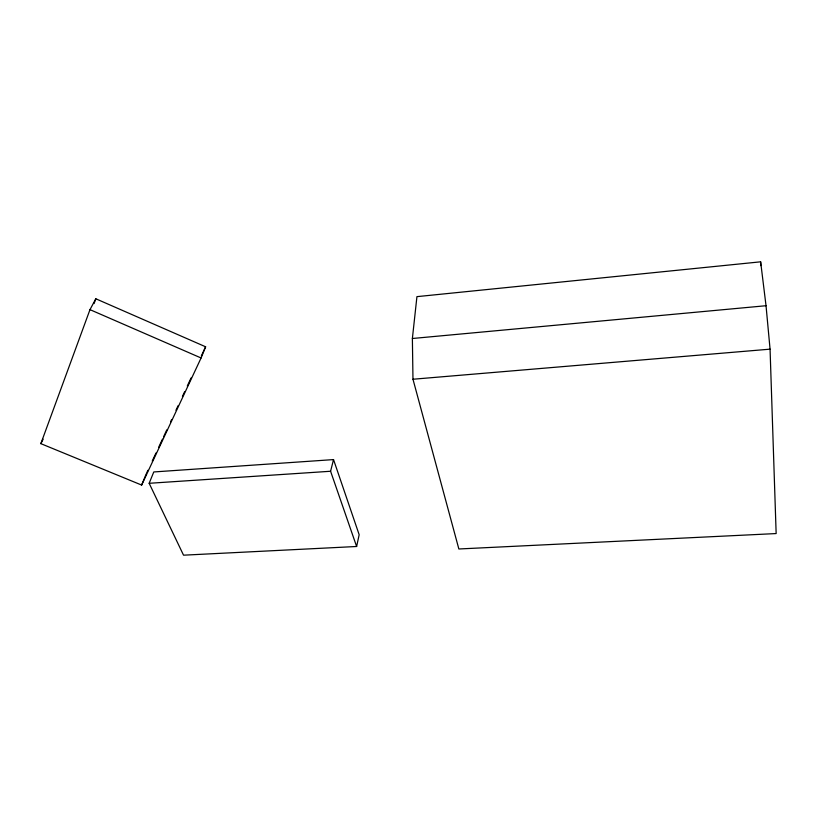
<?xml version="1.0" encoding="UTF-8"?>
<svg xmlns="http://www.w3.org/2000/svg" width="817" height="817" viewBox="0 0 817 817"><rect width="100%" height="100%" fill="white"/><g stroke="black" fill="none" stroke-linecap="round" stroke-linejoin="round"><path stroke-width="1.23" d="M412.381 338.504L416.936 296.642L760.637 261.818L766.029 305.721L770.063 349.155L776.15 533.562L458.858 548.983L412.973 379.241L412.381 338.504L766.029 305.721M356.62 546.491L359.163 534.726L333.53 459.593L153.78 471.95L149.164 483.296L183.539 555.182L356.62 546.491L330.589 471.256L333.53 459.593M40.85 443.651L89.982 309.643L95.824 298.777L205.618 346.786L201.084 357.979L141.637 485.063L40.85 443.651L43.148 439.219M94.067 303.556L95.824 298.777M141.637 485.063L146.304 473.737M146.846 472.583L147.928 470.275M152.238 461.033L156.016 452.955M158.712 447.185L162.481 439.107M163.563 436.799L166.801 429.875M170.569 421.797L171.652 419.489M175.961 410.257L178.116 405.64M182.436 396.408L184.591 391.792M187.287 386.022L191.066 377.944M201.309 356.018L205.618 346.786M412.973 379.241L770.063 349.155M149.164 483.296L330.589 471.256M89.982 309.643L201.084 357.979M760.637 261.818L760.77 265.627"/></g></svg>
